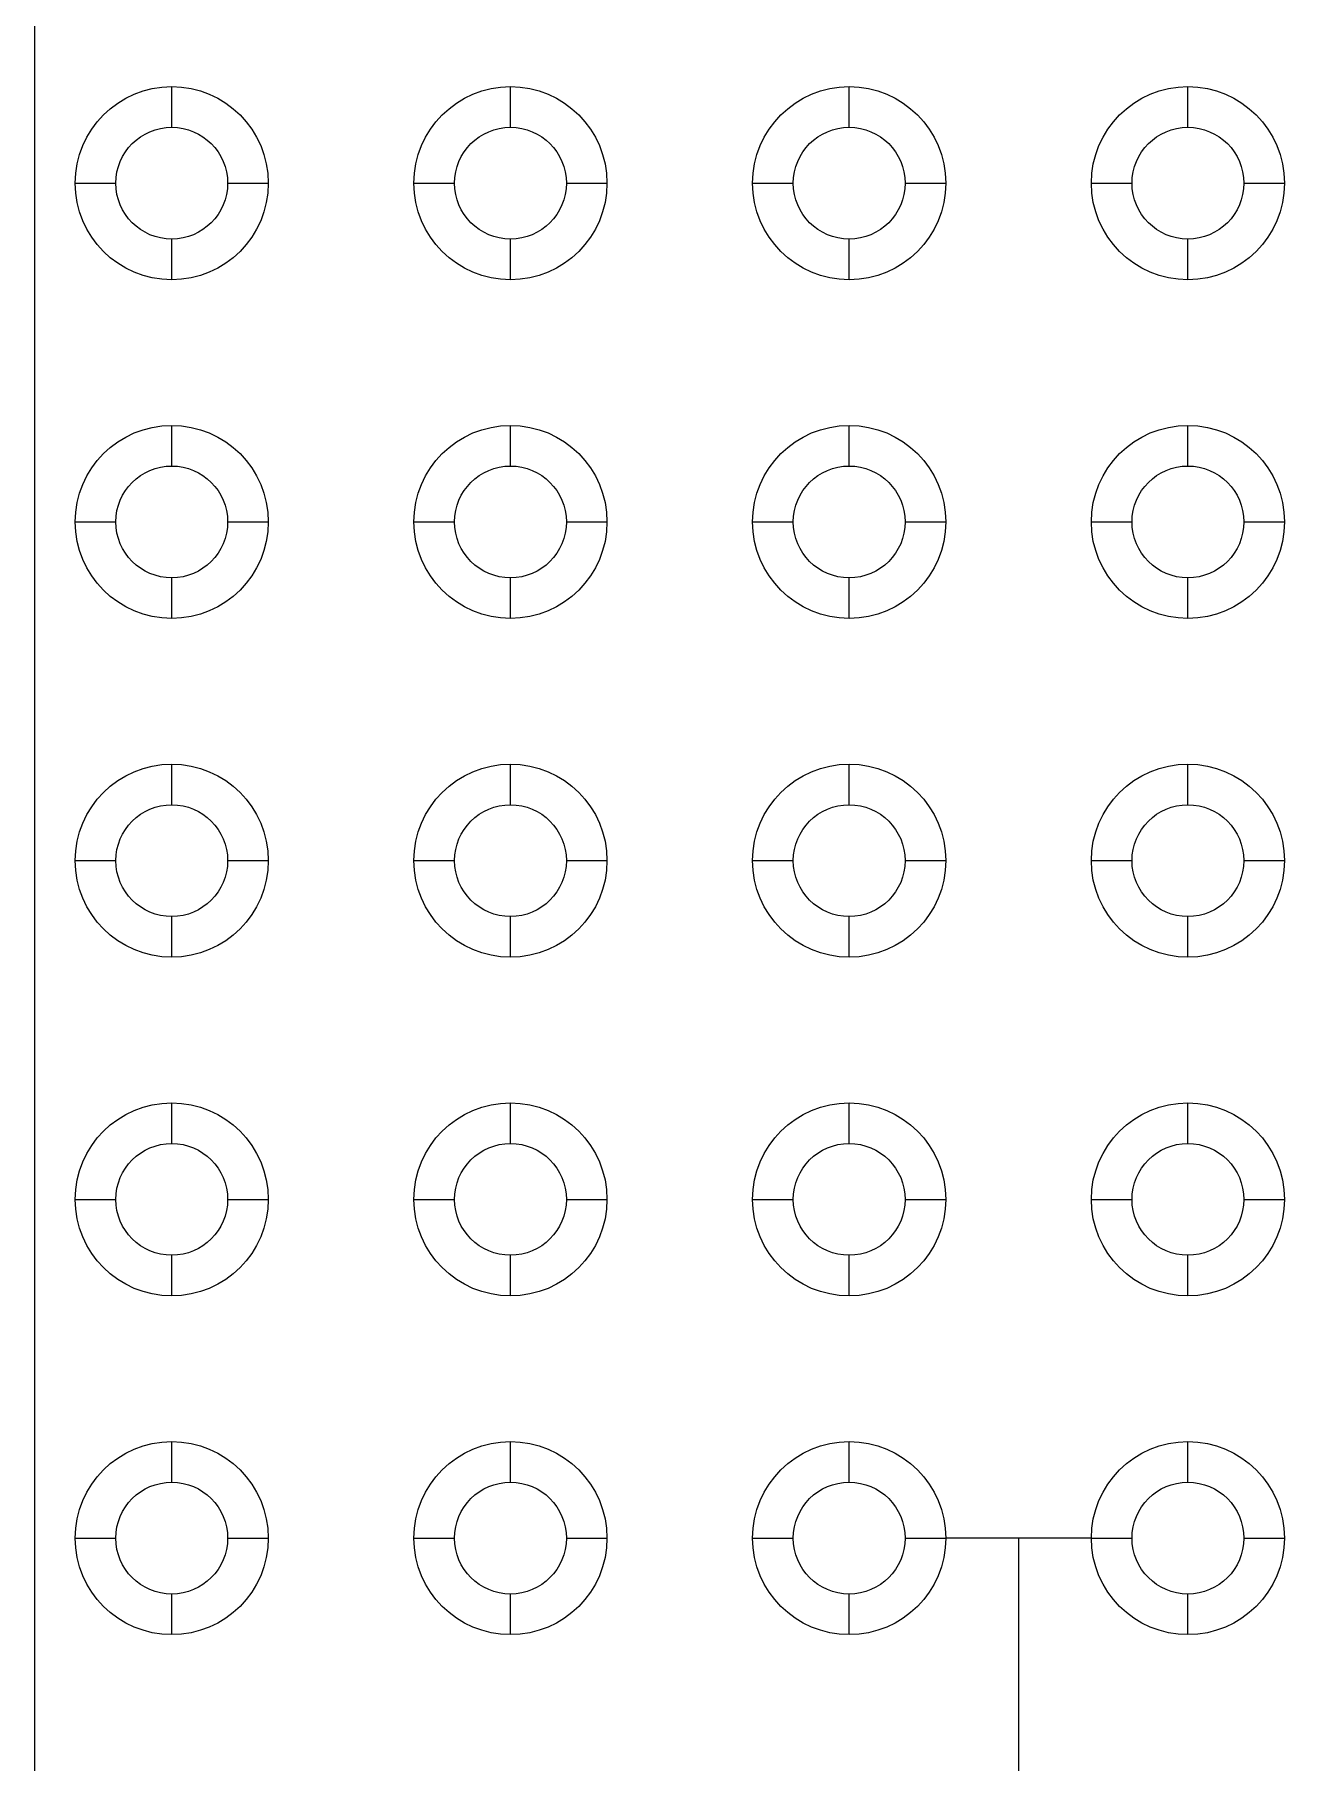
# Model space of a CAD drawing. Header units: inches. Extents: x 0 to 2.1, y -0.07 to 2.7.
# Drawn here: x 1.256 to 1.625, y 1.736 to 2.246 of the extents above; entities that cross this region are included whole.
import ezdxf

# ---------------------------------------------------------------- set-up
doc = ezdxf.new("R2010")
doc.units = ezdxf.units.IN
doc.header["$LTSCALE"] = 0.03937
doc.header["$MEASUREMENT"] = 0
for name, color, linetype, true_color in [('freetronics11$pads', 30, 'Continuous', 0xff7f00), ('freetronics11$pcb', 96, 'Continuous', 0x007f00), ('freetronics11$screen', 52, 'Continuous', 0xd7d71f)]:
    doc.layers.add(name, color=color, linetype=linetype, true_color=true_color)

msp = doc.modelspace()

# ---------------------------------------------------------------- linework, layer by layer
at = {"layer": 'freetronics11$pads'}
for p, q in [((1.2965, 2.231, -0.064), (1.2965, 2.231, 0.001)), ((1.2965, 2.219, -0.064), (1.2965, 2.231, -0.064)), ((1.2965, 2.219, 0.001), (1.2965, 2.231, 0.001)), ((1.3965, 2.231, -0.064), (1.3965, 2.231, 0.001)), ((1.3965, 2.219, -0.064), (1.3965, 2.231, -0.064)), ((1.3965, 2.219, 0.001), (1.3965, 2.231, 0.001)), ((1.4965, 2.231, -0.064), (1.4965, 2.231, 0.001)), ((1.4965, 2.219, -0.064), (1.4965, 2.231, -0.064)), ((1.4965, 2.219, 0.001), (1.4965, 2.231, 0.001)), ((1.5965, 2.231, -0.064), (1.5965, 2.231, 0.001)), ((1.5965, 2.219, -0.064), (1.5965, 2.231, -0.064)), ((1.5965, 2.219, 0.001), (1.5965, 2.231, 0.001)), ((1.2965, 2.219, -0.064), (1.2965, 2.219, 0.001)), ((1.3965, 2.219, -0.064), (1.3965, 2.219, 0.001)), ((1.4965, 2.219, -0.064), (1.4965, 2.219, 0.001)), ((1.5965, 2.219, -0.064), (1.5965, 2.219, 0.001)), ((1.268, 2.2025, -0.064), (1.28, 2.2025, -0.064)), ((1.268, 2.2025, -0.064), (1.268, 2.2025, 0.001)), ((1.268, 2.2025, 0.001), (1.28, 2.2025, 0.001)), ((1.28, 2.2025, -0.064), (1.28, 2.2025, 0.001)), ((1.313, 2.2025, -0.064), (1.325, 2.2025, -0.064)), ((1.313, 2.2025, -0.064), (1.313, 2.2025, 0.001)), ((1.313, 2.2025, 0.001), (1.325, 2.2025, 0.001)), ((1.325, 2.2025, -0.064), (1.325, 2.2025, 0.001)), ((1.368, 2.2025, -0.064), (1.38, 2.2025, -0.064)), ((1.368, 2.2025, -0.064), (1.368, 2.2025, 0.001)), ((1.368, 2.2025, 0.001), (1.38, 2.2025, 0.001)), ((1.38, 2.2025, -0.064), (1.38, 2.2025, 0.001)), ((1.413, 2.2025, -0.064), (1.425, 2.2025, -0.064)), ((1.413, 2.2025, -0.064), (1.413, 2.2025, 0.001)), ((1.413, 2.2025, 0.001), (1.425, 2.2025, 0.001)), ((1.425, 2.2025, -0.064), (1.425, 2.2025, 0.001)), ((1.468, 2.2025, -0.064), (1.48, 2.2025, -0.064)), ((1.468, 2.2025, -0.064), (1.468, 2.2025, 0.001)), ((1.468, 2.2025, 0.001), (1.48, 2.2025, 0.001)), ((1.48, 2.2025, -0.064), (1.48, 2.2025, 0.001)), ((1.513, 2.2025, -0.064), (1.525, 2.2025, -0.064)), ((1.513, 2.2025, -0.064), (1.513, 2.2025, 0.001)), ((1.513, 2.2025, 0.001), (1.525, 2.2025, 0.001)), ((1.525, 2.2025, -0.064), (1.525, 2.2025, 0.001)), ((1.568, 2.2025, -0.064), (1.58, 2.2025, -0.064)), ((1.568, 2.2025, -0.064), (1.568, 2.2025, 0.001)), ((1.568, 2.2025, 0.001), (1.58, 2.2025, 0.001)), ((1.58, 2.2025, -0.064), (1.58, 2.2025, 0.001)), ((1.613, 2.2025, -0.064), (1.625, 2.2025, -0.064)), ((1.613, 2.2025, -0.064), (1.613, 2.2025, 0.001)), ((1.613, 2.2025, 0.001), (1.625, 2.2025, 0.001)), ((1.625, 2.2025, -0.064), (1.625, 2.2025, 0.001)), ((1.2965, 2.174, -0.064), (1.2965, 2.186, -0.064)), ((1.2965, 2.186, -0.064), (1.2965, 2.186, 0.001)), ((1.2965, 2.174, 0.001), (1.2965, 2.186, 0.001)), ((1.3965, 2.174, -0.064), (1.3965, 2.186, -0.064)), ((1.3965, 2.186, -0.064), (1.3965, 2.186, 0.001)), ((1.3965, 2.174, 0.001), (1.3965, 2.186, 0.001)), ((1.4965, 2.174, -0.064), (1.4965, 2.186, -0.064)), ((1.4965, 2.186, -0.064), (1.4965, 2.186, 0.001)), ((1.4965, 2.174, 0.001), (1.4965, 2.186, 0.001)), ((1.5965, 2.174, -0.064), (1.5965, 2.186, -0.064)), ((1.5965, 2.186, -0.064), (1.5965, 2.186, 0.001)), ((1.5965, 2.174, 0.001), (1.5965, 2.186, 0.001)), ((1.2965, 2.174, -0.064), (1.2965, 2.174, 0.001)), ((1.3965, 2.174, -0.064), (1.3965, 2.174, 0.001)), ((1.4965, 2.174, -0.064), (1.4965, 2.174, 0.001)), ((1.5965, 2.174, -0.064), (1.5965, 2.174, 0.001)), ((1.2965, 2.131, -0.064), (1.2965, 2.131, 0.001)), ((1.2965, 2.119, -0.064), (1.2965, 2.131, -0.064)), ((1.2965, 2.119, 0.001), (1.2965, 2.131, 0.001)), ((1.3965, 2.131, -0.064), (1.3965, 2.131, 0.001)), ((1.3965, 2.119, -0.064), (1.3965, 2.131, -0.064)), ((1.3965, 2.119, 0.001), (1.3965, 2.131, 0.001)), ((1.4965, 2.131, -0.064), (1.4965, 2.131, 0.001)), ((1.4965, 2.119, -0.064), (1.4965, 2.131, -0.064)), ((1.4965, 2.119, 0.001), (1.4965, 2.131, 0.001)), ((1.5965, 2.131, -0.064), (1.5965, 2.131, 0.001)), ((1.5965, 2.119, -0.064), (1.5965, 2.131, -0.064)), ((1.5965, 2.119, 0.001), (1.5965, 2.131, 0.001)), ((1.2965, 2.119, -0.064), (1.2965, 2.119, 0.001)), ((1.3965, 2.119, -0.064), (1.3965, 2.119, 0.001)), ((1.4965, 2.119, -0.064), (1.4965, 2.119, 0.001)), ((1.5965, 2.119, -0.064), (1.5965, 2.119, 0.001)), ((1.268, 2.1025, -0.064), (1.28, 2.1025, -0.064)), ((1.268, 2.1025, -0.064), (1.268, 2.1025, 0.001)), ((1.268, 2.1025, 0.001), (1.28, 2.1025, 0.001)), ((1.28, 2.1025, -0.064), (1.28, 2.1025, 0.001)), ((1.313, 2.1025, -0.064), (1.325, 2.1025, -0.064)), ((1.313, 2.1025, -0.064), (1.313, 2.1025, 0.001)), ((1.313, 2.1025, 0.001), (1.325, 2.1025, 0.001)), ((1.325, 2.1025, -0.064), (1.325, 2.1025, 0.001)), ((1.368, 2.1025, -0.064), (1.38, 2.1025, -0.064)), ((1.368, 2.1025, -0.064), (1.368, 2.1025, 0.001)), ((1.368, 2.1025, 0.001), (1.38, 2.1025, 0.001)), ((1.38, 2.1025, -0.064), (1.38, 2.1025, 0.001)), ((1.413, 2.1025, -0.064), (1.425, 2.1025, -0.064)), ((1.413, 2.1025, -0.064), (1.413, 2.1025, 0.001)), ((1.413, 2.1025, 0.001), (1.425, 2.1025, 0.001)), ((1.425, 2.1025, -0.064), (1.425, 2.1025, 0.001)), ((1.468, 2.1025, -0.064), (1.48, 2.1025, -0.064)), ((1.468, 2.1025, -0.064), (1.468, 2.1025, 0.001)), ((1.468, 2.1025, 0.001), (1.48, 2.1025, 0.001)), ((1.48, 2.1025, -0.064), (1.48, 2.1025, 0.001)), ((1.513, 2.1025, -0.064), (1.525, 2.1025, -0.064)), ((1.513, 2.1025, -0.064), (1.513, 2.1025, 0.001)), ((1.513, 2.1025, 0.001), (1.525, 2.1025, 0.001)), ((1.525, 2.1025, -0.064), (1.525, 2.1025, 0.001)), ((1.568, 2.1025, -0.064), (1.58, 2.1025, -0.064)), ((1.568, 2.1025, -0.064), (1.568, 2.1025, 0.001)), ((1.568, 2.1025, 0.001), (1.58, 2.1025, 0.001)), ((1.58, 2.1025, -0.064), (1.58, 2.1025, 0.001)), ((1.613, 2.1025, -0.064), (1.625, 2.1025, -0.064)), ((1.613, 2.1025, -0.064), (1.613, 2.1025, 0.001)), ((1.613, 2.1025, 0.001), (1.625, 2.1025, 0.001)), ((1.625, 2.1025, -0.064), (1.625, 2.1025, 0.001)), ((1.2965, 2.074, -0.064), (1.2965, 2.086, -0.064)), ((1.2965, 2.086, -0.064), (1.2965, 2.086, 0.001)), ((1.2965, 2.074, 0.001), (1.2965, 2.086, 0.001)), ((1.3965, 2.074, -0.064), (1.3965, 2.086, -0.064)), ((1.3965, 2.086, -0.064), (1.3965, 2.086, 0.001)), ((1.3965, 2.074, 0.001), (1.3965, 2.086, 0.001)), ((1.4965, 2.074, -0.064), (1.4965, 2.086, -0.064)), ((1.4965, 2.086, -0.064), (1.4965, 2.086, 0.001)), ((1.4965, 2.074, 0.001), (1.4965, 2.086, 0.001)), ((1.5965, 2.074, -0.064), (1.5965, 2.086, -0.064)), ((1.5965, 2.086, -0.064), (1.5965, 2.086, 0.001)), ((1.5965, 2.074, 0.001), (1.5965, 2.086, 0.001)), ((1.2965, 2.074, -0.064), (1.2965, 2.074, 0.001)), ((1.3965, 2.074, -0.064), (1.3965, 2.074, 0.001)), ((1.4965, 2.074, -0.064), (1.4965, 2.074, 0.001)), ((1.5965, 2.074, -0.064), (1.5965, 2.074, 0.001)), ((1.2965, 2.031, -0.064), (1.2965, 2.031, 0.001)), ((1.2965, 2.019, -0.064), (1.2965, 2.031, -0.064)), ((1.2965, 2.019, 0.001), (1.2965, 2.031, 0.001)), ((1.3965, 2.031, -0.064), (1.3965, 2.031, 0.001)), ((1.3965, 2.019, -0.064), (1.3965, 2.031, -0.064)), ((1.3965, 2.019, 0.001), (1.3965, 2.031, 0.001)), ((1.4965, 2.031, -0.064), (1.4965, 2.031, 0.001)), ((1.4965, 2.019, -0.064), (1.4965, 2.031, -0.064)), ((1.4965, 2.019, 0.001), (1.4965, 2.031, 0.001)), ((1.5965, 2.031, -0.064), (1.5965, 2.031, 0.001)), ((1.5965, 2.019, -0.064), (1.5965, 2.031, -0.064)), ((1.5965, 2.019, 0.001), (1.5965, 2.031, 0.001)), ((1.2965, 2.019, -0.064), (1.2965, 2.019, 0.001)), ((1.3965, 2.019, -0.064), (1.3965, 2.019, 0.001)), ((1.4965, 2.019, -0.064), (1.4965, 2.019, 0.001)), ((1.5965, 2.019, -0.064), (1.5965, 2.019, 0.001)), ((1.268, 2.0025, -0.064), (1.28, 2.0025, -0.064)), ((1.268, 2.0025, -0.064), (1.268, 2.0025, 0.001)), ((1.268, 2.0025, 0.001), (1.28, 2.0025, 0.001)), ((1.28, 2.0025, -0.064), (1.28, 2.0025, 0.001)), ((1.313, 2.0025, -0.064), (1.325, 2.0025, -0.064)), ((1.313, 2.0025, -0.064), (1.313, 2.0025, 0.001)), ((1.313, 2.0025, 0.001), (1.325, 2.0025, 0.001)), ((1.325, 2.0025, -0.064), (1.325, 2.0025, 0.001)), ((1.368, 2.0025, -0.064), (1.38, 2.0025, -0.064)), ((1.368, 2.0025, -0.064), (1.368, 2.0025, 0.001)), ((1.368, 2.0025, 0.001), (1.38, 2.0025, 0.001)), ((1.38, 2.0025, -0.064), (1.38, 2.0025, 0.001)), ((1.413, 2.0025, -0.064), (1.425, 2.0025, -0.064)), ((1.413, 2.0025, -0.064), (1.413, 2.0025, 0.001)), ((1.413, 2.0025, 0.001), (1.425, 2.0025, 0.001)), ((1.425, 2.0025, -0.064), (1.425, 2.0025, 0.001)), ((1.468, 2.0025, -0.064), (1.48, 2.0025, -0.064)), ((1.468, 2.0025, -0.064), (1.468, 2.0025, 0.001)), ((1.468, 2.0025, 0.001), (1.48, 2.0025, 0.001)), ((1.48, 2.0025, -0.064), (1.48, 2.0025, 0.001)), ((1.513, 2.0025, -0.064), (1.525, 2.0025, -0.064)), ((1.513, 2.0025, -0.064), (1.513, 2.0025, 0.001)), ((1.513, 2.0025, 0.001), (1.525, 2.0025, 0.001)), ((1.525, 2.0025, -0.064), (1.525, 2.0025, 0.001)), ((1.568, 2.0025, -0.064), (1.58, 2.0025, -0.064)), ((1.568, 2.0025, -0.064), (1.568, 2.0025, 0.001)), ((1.568, 2.0025, 0.001), (1.58, 2.0025, 0.001)), ((1.58, 2.0025, -0.064), (1.58, 2.0025, 0.001)), ((1.613, 2.0025, -0.064), (1.625, 2.0025, -0.064)), ((1.613, 2.0025, -0.064), (1.613, 2.0025, 0.001)), ((1.613, 2.0025, 0.001), (1.625, 2.0025, 0.001)), ((1.625, 2.0025, -0.064), (1.625, 2.0025, 0.001)), ((1.2965, 1.974, -0.064), (1.2965, 1.986, -0.064)), ((1.2965, 1.986, -0.064), (1.2965, 1.986, 0.001)), ((1.2965, 1.974, 0.001), (1.2965, 1.986, 0.001)), ((1.3965, 1.974, -0.064), (1.3965, 1.986, -0.064)), ((1.3965, 1.986, -0.064), (1.3965, 1.986, 0.001)), ((1.3965, 1.974, 0.001), (1.3965, 1.986, 0.001)), ((1.4965, 1.974, -0.064), (1.4965, 1.986, -0.064)), ((1.4965, 1.986, -0.064), (1.4965, 1.986, 0.001)), ((1.4965, 1.974, 0.001), (1.4965, 1.986, 0.001)), ((1.5965, 1.974, -0.064), (1.5965, 1.986, -0.064)), ((1.5965, 1.986, -0.064), (1.5965, 1.986, 0.001)), ((1.5965, 1.974, 0.001), (1.5965, 1.986, 0.001)), ((1.2965, 1.974, -0.064), (1.2965, 1.974, 0.001)), ((1.3965, 1.974, -0.064), (1.3965, 1.974, 0.001)), ((1.4965, 1.974, -0.064), (1.4965, 1.974, 0.001)), ((1.5965, 1.974, -0.064), (1.5965, 1.974, 0.001)), ((1.2965, 1.931, -0.064), (1.2965, 1.931, 0.001)), ((1.2965, 1.919, -0.064), (1.2965, 1.931, -0.064)), ((1.2965, 1.919, 0.001), (1.2965, 1.931, 0.001)), ((1.3965, 1.931, -0.064), (1.3965, 1.931, 0.001)), ((1.3965, 1.919, -0.064), (1.3965, 1.931, -0.064)), ((1.3965, 1.919, 0.001), (1.3965, 1.931, 0.001)), ((1.4965, 1.931, -0.064), (1.4965, 1.931, 0.001)), ((1.4965, 1.919, -0.064), (1.4965, 1.931, -0.064)), ((1.4965, 1.919, 0.001), (1.4965, 1.931, 0.001)), ((1.5965, 1.931, -0.064), (1.5965, 1.931, 0.001)), ((1.5965, 1.919, -0.064), (1.5965, 1.931, -0.064)), ((1.5965, 1.919, 0.001), (1.5965, 1.931, 0.001)), ((1.2965, 1.919, -0.064), (1.2965, 1.919, 0.001)), ((1.3965, 1.919, -0.064), (1.3965, 1.919, 0.001)), ((1.4965, 1.919, -0.064), (1.4965, 1.919, 0.001)), ((1.5965, 1.919, -0.064), (1.5965, 1.919, 0.001)), ((1.268, 1.9025, -0.064), (1.28, 1.9025, -0.064)), ((1.268, 1.9025, -0.064), (1.268, 1.9025, 0.001)), ((1.268, 1.9025, 0.001), (1.28, 1.9025, 0.001)), ((1.28, 1.9025, -0.064), (1.28, 1.9025, 0.001)), ((1.313, 1.9025, -0.064), (1.325, 1.9025, -0.064)), ((1.313, 1.9025, -0.064), (1.313, 1.9025, 0.001)), ((1.313, 1.9025, 0.001), (1.325, 1.9025, 0.001)), ((1.325, 1.9025, -0.064), (1.325, 1.9025, 0.001)), ((1.368, 1.9025, -0.064), (1.38, 1.9025, -0.064)), ((1.368, 1.9025, -0.064), (1.368, 1.9025, 0.001)), ((1.368, 1.9025, 0.001), (1.38, 1.9025, 0.001)), ((1.38, 1.9025, -0.064), (1.38, 1.9025, 0.001)), ((1.413, 1.9025, -0.064), (1.425, 1.9025, -0.064)), ((1.413, 1.9025, -0.064), (1.413, 1.9025, 0.001)), ((1.413, 1.9025, 0.001), (1.425, 1.9025, 0.001)), ((1.425, 1.9025, -0.064), (1.425, 1.9025, 0.001)), ((1.468, 1.9025, -0.064), (1.48, 1.9025, -0.064)), ((1.468, 1.9025, -0.064), (1.468, 1.9025, 0.001)), ((1.468, 1.9025, 0.001), (1.48, 1.9025, 0.001)), ((1.48, 1.9025, -0.064), (1.48, 1.9025, 0.001)), ((1.513, 1.9025, -0.064), (1.525, 1.9025, -0.064)), ((1.513, 1.9025, -0.064), (1.513, 1.9025, 0.001)), ((1.513, 1.9025, 0.001), (1.525, 1.9025, 0.001)), ((1.525, 1.9025, -0.064), (1.525, 1.9025, 0.001)), ((1.568, 1.9025, -0.064), (1.58, 1.9025, -0.064)), ((1.568, 1.9025, -0.064), (1.568, 1.9025, 0.001)), ((1.568, 1.9025, 0.001), (1.58, 1.9025, 0.001)), ((1.58, 1.9025, -0.064), (1.58, 1.9025, 0.001)), ((1.613, 1.9025, -0.064), (1.625, 1.9025, -0.064)), ((1.613, 1.9025, -0.064), (1.613, 1.9025, 0.001)), ((1.613, 1.9025, 0.001), (1.625, 1.9025, 0.001)), ((1.625, 1.9025, -0.064), (1.625, 1.9025, 0.001)), ((1.2965, 1.874, -0.064), (1.2965, 1.886, -0.064)), ((1.2965, 1.886, -0.064), (1.2965, 1.886, 0.001)), ((1.2965, 1.874, 0.001), (1.2965, 1.886, 0.001)), ((1.3965, 1.874, -0.064), (1.3965, 1.886, -0.064)), ((1.3965, 1.886, -0.064), (1.3965, 1.886, 0.001)), ((1.3965, 1.874, 0.001), (1.3965, 1.886, 0.001)), ((1.4965, 1.874, -0.064), (1.4965, 1.886, -0.064)), ((1.4965, 1.886, -0.064), (1.4965, 1.886, 0.001)), ((1.4965, 1.874, 0.001), (1.4965, 1.886, 0.001)), ((1.5965, 1.874, -0.064), (1.5965, 1.886, -0.064)), ((1.5965, 1.886, -0.064), (1.5965, 1.886, 0.001)), ((1.5965, 1.874, 0.001), (1.5965, 1.886, 0.001)), ((1.2965, 1.874, -0.064), (1.2965, 1.874, 0.001)), ((1.3965, 1.874, -0.064), (1.3965, 1.874, 0.001)), ((1.4965, 1.874, -0.064), (1.4965, 1.874, 0.001)), ((1.5965, 1.874, -0.064), (1.5965, 1.874, 0.001)), ((1.2965, 1.831, -0.064), (1.2965, 1.831, 0.001)), ((1.2965, 1.819, -0.064), (1.2965, 1.831, -0.064)), ((1.2965, 1.819, 0.001), (1.2965, 1.831, 0.001)), ((1.3965, 1.831, -0.064), (1.3965, 1.831, 0.001)), ((1.3965, 1.819, -0.064), (1.3965, 1.831, -0.064)), ((1.3965, 1.819, 0.001), (1.3965, 1.831, 0.001)), ((1.4965, 1.831, -0.064), (1.4965, 1.831, 0.001)), ((1.4965, 1.819, -0.064), (1.4965, 1.831, -0.064)), ((1.4965, 1.819, 0.001), (1.4965, 1.831, 0.001)), ((1.5965, 1.831, -0.064), (1.5965, 1.831, 0.001)), ((1.5965, 1.819, -0.064), (1.5965, 1.831, -0.064)), ((1.5965, 1.819, 0.001), (1.5965, 1.831, 0.001)), ((1.2965, 1.819, -0.064), (1.2965, 1.819, 0.001)), ((1.3965, 1.819, -0.064), (1.3965, 1.819, 0.001)), ((1.4965, 1.819, -0.064), (1.4965, 1.819, 0.001)), ((1.5965, 1.819, -0.064), (1.5965, 1.819, 0.001)), ((1.268, 1.8025, -0.064), (1.28, 1.8025, -0.064)), ((1.268, 1.8025, -0.064), (1.268, 1.8025, 0.001)), ((1.268, 1.8025, 0.001), (1.28, 1.8025, 0.001)), ((1.28, 1.8025, -0.064), (1.28, 1.8025, 0.001)), ((1.313, 1.8025, -0.064), (1.325, 1.8025, -0.064)), ((1.313, 1.8025, -0.064), (1.313, 1.8025, 0.001)), ((1.313, 1.8025, 0.001), (1.325, 1.8025, 0.001)), ((1.325, 1.8025, -0.064), (1.325, 1.8025, 0.001)), ((1.368, 1.8025, -0.064), (1.38, 1.8025, -0.064)), ((1.368, 1.8025, -0.064), (1.368, 1.8025, 0.001)), ((1.368, 1.8025, 0.001), (1.38, 1.8025, 0.001)), ((1.38, 1.8025, -0.064), (1.38, 1.8025, 0.001)), ((1.413, 1.8025, -0.064), (1.425, 1.8025, -0.064)), ((1.413, 1.8025, -0.064), (1.413, 1.8025, 0.001)), ((1.413, 1.8025, 0.001), (1.425, 1.8025, 0.001)), ((1.425, 1.8025, -0.064), (1.425, 1.8025, 0.001)), ((1.468, 1.8025, -0.064), (1.48, 1.8025, -0.064)), ((1.468, 1.8025, -0.064), (1.468, 1.8025, 0.001)), ((1.468, 1.8025, 0.001), (1.48, 1.8025, 0.001)), ((1.48, 1.8025, -0.064), (1.48, 1.8025, 0.001)), ((1.513, 1.8025, -0.064), (1.525, 1.8025, -0.064)), ((1.513, 1.8025, -0.064), (1.513, 1.8025, 0.001)), ((1.513, 1.8025, 0.001), (1.525, 1.8025, 0.001)), ((1.525, 1.8025, -0.064), (1.525, 1.8025, 0.001)), ((1.568, 1.8025, -0.064), (1.58, 1.8025, -0.064)), ((1.568, 1.8025, -0.064), (1.568, 1.8025, 0.001)), ((1.568, 1.8025, 0.001), (1.58, 1.8025, 0.001)), ((1.58, 1.8025, -0.064), (1.58, 1.8025, 0.001)), ((1.613, 1.8025, -0.064), (1.625, 1.8025, -0.064)), ((1.613, 1.8025, -0.064), (1.613, 1.8025, 0.001)), ((1.613, 1.8025, 0.001), (1.625, 1.8025, 0.001)), ((1.625, 1.8025, -0.064), (1.625, 1.8025, 0.001)), ((1.2965, 1.774, -0.064), (1.2965, 1.786, -0.064)), ((1.2965, 1.786, -0.064), (1.2965, 1.786, 0.001)), ((1.2965, 1.774, 0.001), (1.2965, 1.786, 0.001)), ((1.3965, 1.774, -0.064), (1.3965, 1.786, -0.064)), ((1.3965, 1.786, -0.064), (1.3965, 1.786, 0.001)), ((1.3965, 1.774, 0.001), (1.3965, 1.786, 0.001)), ((1.4965, 1.774, -0.064), (1.4965, 1.786, -0.064)), ((1.4965, 1.786, -0.064), (1.4965, 1.786, 0.001)), ((1.4965, 1.774, 0.001), (1.4965, 1.786, 0.001)), ((1.5965, 1.774, -0.064), (1.5965, 1.786, -0.064)), ((1.5965, 1.786, -0.064), (1.5965, 1.786, 0.001)), ((1.5965, 1.774, 0.001), (1.5965, 1.786, 0.001)), ((1.2965, 1.774, -0.064), (1.2965, 1.774, 0.001)), ((1.3965, 1.774, -0.064), (1.3965, 1.774, 0.001)), ((1.4965, 1.774, -0.064), (1.4965, 1.774, 0.001)), ((1.5965, 1.774, -0.064), (1.5965, 1.774, 0.001))]:
    msp.add_line(p, q, dxfattribs=at)
for centre, radius in [((1.2965, 2.2025, -0.064), 0.0285), ((1.2965, 2.2025, 0.001), 0.0285), ((1.2965, 2.2025, -0.0315), 0.0285), ((1.3965, 2.2025, -0.064), 0.0285), ((1.3965, 2.2025, 0.001), 0.0285), ((1.3965, 2.2025, -0.0315), 0.0285), ((1.4965, 2.2025, -0.064), 0.0285), ((1.4965, 2.2025, 0.001), 0.0285), ((1.4965, 2.2025, -0.0315), 0.0285), ((1.5965, 2.2025, -0.064), 0.0285), ((1.5965, 2.2025, 0.001), 0.0285), ((1.5965, 2.2025, -0.0315), 0.0285), ((1.2965, 2.2025, -0.064), 0.0165), ((1.2965, 2.2025, 0.001), 0.0165), ((1.2965, 2.2025, -0.0315), 0.0165), ((1.3965, 2.2025, -0.064), 0.0165), ((1.3965, 2.2025, 0.001), 0.0165), ((1.3965, 2.2025, -0.0315), 0.0165), ((1.4965, 2.2025, -0.064), 0.0165), ((1.4965, 2.2025, 0.001), 0.0165), ((1.4965, 2.2025, -0.0315), 0.0165), ((1.5965, 2.2025, -0.064), 0.0165), ((1.5965, 2.2025, 0.001), 0.0165), ((1.5965, 2.2025, -0.0315), 0.0165), ((1.2965, 2.1025, -0.064), 0.0285), ((1.2965, 2.1025, 0.001), 0.0285), ((1.2965, 2.1025, -0.0315), 0.0285), ((1.3965, 2.1025, -0.064), 0.0285), ((1.3965, 2.1025, 0.001), 0.0285), ((1.3965, 2.1025, -0.0315), 0.0285), ((1.4965, 2.1025, -0.064), 0.0285), ((1.4965, 2.1025, 0.001), 0.0285), ((1.4965, 2.1025, -0.0315), 0.0285), ((1.5965, 2.1025, -0.064), 0.0285), ((1.5965, 2.1025, 0.001), 0.0285), ((1.5965, 2.1025, -0.0315), 0.0285), ((1.2965, 2.1025, -0.064), 0.0165), ((1.2965, 2.1025, 0.001), 0.0165), ((1.2965, 2.1025, -0.0315), 0.0165), ((1.3965, 2.1025, -0.064), 0.0165), ((1.3965, 2.1025, 0.001), 0.0165), ((1.3965, 2.1025, -0.0315), 0.0165), ((1.4965, 2.1025, -0.064), 0.0165), ((1.4965, 2.1025, 0.001), 0.0165), ((1.4965, 2.1025, -0.0315), 0.0165), ((1.5965, 2.1025, -0.064), 0.0165), ((1.5965, 2.1025, 0.001), 0.0165), ((1.5965, 2.1025, -0.0315), 0.0165), ((1.2965, 2.0025, -0.064), 0.0285), ((1.2965, 2.0025, 0.001), 0.0285), ((1.2965, 2.0025, -0.0315), 0.0285), ((1.3965, 2.0025, -0.064), 0.0285), ((1.3965, 2.0025, 0.001), 0.0285), ((1.3965, 2.0025, -0.0315), 0.0285), ((1.4965, 2.0025, -0.064), 0.0285), ((1.4965, 2.0025, 0.001), 0.0285), ((1.4965, 2.0025, -0.0315), 0.0285), ((1.5965, 2.0025, -0.064), 0.0285), ((1.5965, 2.0025, 0.001), 0.0285), ((1.5965, 2.0025, -0.0315), 0.0285), ((1.2965, 2.0025, -0.064), 0.0165), ((1.2965, 2.0025, 0.001), 0.0165), ((1.2965, 2.0025, -0.0315), 0.0165), ((1.3965, 2.0025, -0.064), 0.0165), ((1.3965, 2.0025, 0.001), 0.0165), ((1.3965, 2.0025, -0.0315), 0.0165), ((1.4965, 2.0025, -0.064), 0.0165), ((1.4965, 2.0025, 0.001), 0.0165), ((1.4965, 2.0025, -0.0315), 0.0165), ((1.5965, 2.0025, -0.064), 0.0165), ((1.5965, 2.0025, 0.001), 0.0165), ((1.5965, 2.0025, -0.0315), 0.0165), ((1.2965, 1.9025, -0.064), 0.0285), ((1.2965, 1.9025, 0.001), 0.0285), ((1.2965, 1.9025, -0.0315), 0.0285), ((1.3965, 1.9025, -0.064), 0.0285), ((1.3965, 1.9025, 0.001), 0.0285), ((1.3965, 1.9025, -0.0315), 0.0285), ((1.4965, 1.9025, -0.064), 0.0285), ((1.4965, 1.9025, 0.001), 0.0285), ((1.4965, 1.9025, -0.0315), 0.0285), ((1.5965, 1.9025, -0.064), 0.0285), ((1.5965, 1.9025, 0.001), 0.0285), ((1.5965, 1.9025, -0.0315), 0.0285), ((1.2965, 1.9025, -0.064), 0.0165), ((1.2965, 1.9025, 0.001), 0.0165), ((1.2965, 1.9025, -0.0315), 0.0165), ((1.3965, 1.9025, -0.064), 0.0165), ((1.3965, 1.9025, 0.001), 0.0165), ((1.3965, 1.9025, -0.0315), 0.0165), ((1.4965, 1.9025, -0.064), 0.0165), ((1.4965, 1.9025, 0.001), 0.0165), ((1.4965, 1.9025, -0.0315), 0.0165), ((1.5965, 1.9025, -0.064), 0.0165), ((1.5965, 1.9025, 0.001), 0.0165), ((1.5965, 1.9025, -0.0315), 0.0165), ((1.2965, 1.8025, -0.064), 0.0285), ((1.2965, 1.8025, 0.001), 0.0285), ((1.2965, 1.8025, -0.0315), 0.0285), ((1.3965, 1.8025, -0.064), 0.0285), ((1.3965, 1.8025, 0.001), 0.0285), ((1.3965, 1.8025, -0.0315), 0.0285), ((1.4965, 1.8025, -0.064), 0.0285), ((1.4965, 1.8025, 0.001), 0.0285), ((1.4965, 1.8025, -0.0315), 0.0285), ((1.5965, 1.8025, -0.064), 0.0285), ((1.5965, 1.8025, 0.001), 0.0285), ((1.5965, 1.8025, -0.0315), 0.0285), ((1.2965, 1.8025, -0.064), 0.0165), ((1.2965, 1.8025, 0.001), 0.0165), ((1.2965, 1.8025, -0.0315), 0.0165), ((1.3965, 1.8025, -0.064), 0.0165), ((1.3965, 1.8025, 0.001), 0.0165), ((1.3965, 1.8025, -0.0315), 0.0165), ((1.4965, 1.8025, -0.064), 0.0165), ((1.4965, 1.8025, 0.001), 0.0165), ((1.4965, 1.8025, -0.0315), 0.0165), ((1.5965, 1.8025, -0.064), 0.0165), ((1.5965, 1.8025, 0.001), 0.0165), ((1.5965, 1.8025, -0.0315), 0.0165)]:
    msp.add_circle(centre, radius, dxfattribs=at)
at = {"layer": 'freetronics11$pcb'}
for p, q in [((1.2965, 2.231, -0.064), (1.2965, 2.231)), ((1.3965, 2.231, -0.064), (1.3965, 2.231)), ((1.4965, 2.231, -0.064), (1.4965, 2.231)), ((1.5965, 2.231, -0.064), (1.5965, 2.231)), ((1.2965, 2.131, -0.064), (1.2965, 2.131)), ((1.3965, 2.131, -0.064), (1.3965, 2.131)), ((1.4965, 2.131, -0.064), (1.4965, 2.131)), ((1.5965, 2.131, -0.064), (1.5965, 2.131)), ((1.2965, 2.031, -0.064), (1.2965, 2.031)), ((1.3965, 2.031, -0.064), (1.3965, 2.031)), ((1.4965, 2.031, -0.064), (1.4965, 2.031)), ((1.5965, 2.031, -0.064), (1.5965, 2.031)), ((1.2965, 1.931, -0.064), (1.2965, 1.931)), ((1.3965, 1.931, -0.064), (1.3965, 1.931)), ((1.4965, 1.931, -0.064), (1.4965, 1.931)), ((1.5965, 1.931, -0.064), (1.5965, 1.931)), ((1.2965, 1.831, -0.064), (1.2965, 1.831)), ((1.3965, 1.831, -0.064), (1.3965, 1.831)), ((1.4965, 1.831, -0.064), (1.4965, 1.831)), ((1.5965, 1.831, -0.064), (1.5965, 1.831))]:
    msp.add_line(p, q, dxfattribs=at)
for centre in [(1.2965, 2.2025, -0.064), (1.2965, 2.2025), (1.3965, 2.2025, -0.064), (1.3965, 2.2025), (1.4965, 2.2025, -0.064), (1.4965, 2.2025), (1.5965, 2.2025, -0.064), (1.5965, 2.2025), (1.2965, 2.1025, -0.064), (1.2965, 2.1025), (1.3965, 2.1025, -0.064), (1.3965, 2.1025), (1.4965, 2.1025, -0.064), (1.4965, 2.1025), (1.5965, 2.1025, -0.064), (1.5965, 2.1025), (1.2965, 2.0025, -0.064), (1.2965, 2.0025), (1.3965, 2.0025, -0.064), (1.3965, 2.0025), (1.4965, 2.0025, -0.064), (1.4965, 2.0025), (1.5965, 2.0025, -0.064), (1.5965, 2.0025), (1.2965, 1.9025, -0.064), (1.2965, 1.9025), (1.3965, 1.9025, -0.064), (1.3965, 1.9025), (1.4965, 1.9025, -0.064), (1.4965, 1.9025), (1.5965, 1.9025, -0.064), (1.5965, 1.9025), (1.2965, 1.8025, -0.064), (1.2965, 1.8025), (1.3965, 1.8025, -0.064), (1.3965, 1.8025), (1.4965, 1.8025, -0.064), (1.4965, 1.8025), (1.5965, 1.8025, -0.064), (1.5965, 1.8025)]:
    msp.add_circle(centre, 0.0285, dxfattribs=at)
at = {"layer": 'freetronics11$screen'}
for p, q in [((1.256, 2.436), (1.256, 0.916)), ((1.568, 1.8025, -0.064), (1.525, 1.8025, 0.001)), ((1.5465, 1.8025, -0.0315), (1.5465, 1.7025))]:
    msp.add_line(p, q, dxfattribs=at)

doc.saveas('drawing.dxf')
